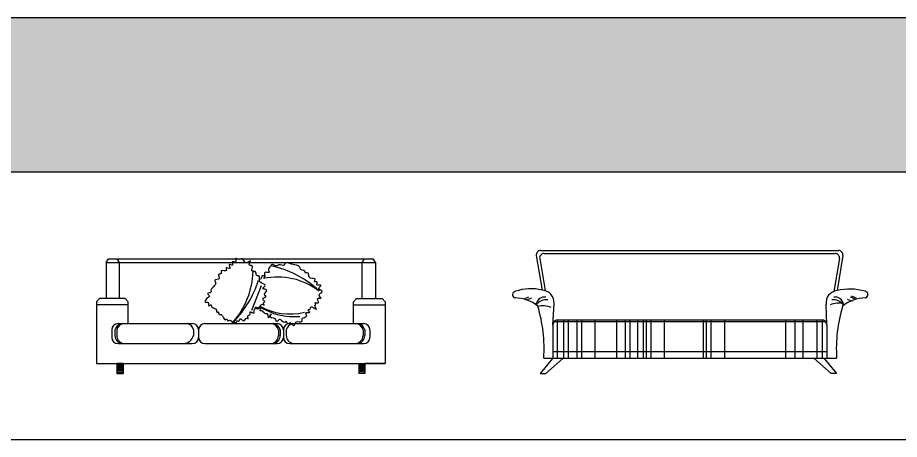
# Model space of a CAD drawing. Header units: millimetres. Extents: x 22852 to 54489, y 38200 to 53043.
# Drawn here: x 42752 to 48753, y 50174 to 53043 of the extents above; entities that cross this region are included whole.
import ezdxf

# ---------------------------------------------------------------- set-up
doc = ezdxf.new("R2010")
doc.units = ezdxf.units.MM
doc.layers.add('www.cad-blocks.net', color=7, linetype='Continuous')

# ---------------------------------------------------------------- blocks, each defined once
blk = doc.blocks.new('A$C49B53BEE')
for p, q in [((66.3, 755.4), (81.5, 780.9)), ((81.5, 780.9), (1883.4, 780.9)), ((157, 755.4), (141.3, 780.9)), ((1807.9, 755.4), (1823.6, 780.9)), ((1898.5, 755.4), (1883.4, 780.9)), ((66.3, 755.4), (66.3, 510.3)), ((66.3, 755.4), (1898.5, 755.4)), ((157, 510.3), (157, 755.4)), ((1807.9, 510.3), (1807.9, 755.4)), ((1898.5, 755.4), (1898.5, 510.3)), ((1144.9, 663.5), (1138.5, 646.7)), ((1119.5, 597.4), (1055, 429.4)), ((1511.9, 567), (1510.8, 564.2)), ((21.3, 510.3), (0, 489)), ((0, 489), (0, 68)), ((66.3, 510.3), (21.3, 510.3)), ((194.6, 510.3), (66.3, 510.3)), ((215.8, 489), (194.6, 510.3)), ((215.8, 340), (215.8, 489)), ((1749, 489), (1770.3, 510.3)), ((1749, 340), (1749, 489)), ((1770.3, 510.3), (1898.5, 510.3)), ((1898.5, 510.3), (1943.6, 510.3)), ((1943.6, 510.3), (1964.9, 489)), ((1964.9, 489), (1964.9, 68)), ((215.8, 467.8), (0, 467.8)), ((1749, 467.8), (1964.9, 467.8)), ((1749, 467.8), (1964.9, 467.8)), ((146.4, 340), (652, 340)), ((737, 340), (1229.7, 340)), ((1314.7, 340), (1818.4, 340)), ((103.9, 297.5), (103.9, 246.5)), ((125.3, 297.4), (125.3, 258.5)), ((137.6, 297.4), (137.6, 258.5)), ((660.8, 297.4), (660.8, 258.5)), ((694.5, 297.5), (694.5, 246.5)), ((694.5, 297.5), (694.5, 246.5)), ((694.5, 297.5), (694.5, 246.5)), ((694.5, 297.5), (694.5, 246.5)), ((1238.1, 297.4), (1238.1, 258.5)), ((1250.3, 297.4), (1250.3, 258.5)), ((1272.2, 297.5), (1272.2, 246.5)), ((1272.2, 297.5), (1272.2, 246.5)), ((1272.2, 297.5), (1272.2, 246.5)), ((1272.2, 297.5), (1272.2, 246.5)), ((1291.1, 297.4), (1291.1, 258.5)), ((1813.6, 297.4), (1813.6, 258.5)), ((1825.8, 297.4), (1825.8, 258.5)), ((1860.9, 297.5), (1860.9, 246.5)), ((146.4, 204), (652, 204)), ((737, 204), (1229.7, 204)), ((1314.7, 204), (1818.4, 204)), ((0, 68), (1964.9, 68)), ((0, 68), (138.4, 68)), ((138.4, 68), (138.4, 0)), ((180.9, 68), (138.4, 68)), ((180.9, 62), (138.4, 62)), ((180.9, 68), (180.9, 0)), ((1784, 68), (1784, 0)), ((1784, 68), (1826.5, 68)), ((1784, 62), (1826.5, 62)), ((1964.9, 68), (1826.5, 68)), ((1826.5, 68), (1826.5, 0)), ((180.9, 57.8), (138.4, 57.8)), ((180.9, 53.6), (138.4, 53.6)), ((180.9, 50.8), (138.4, 50.8)), ((180.9, 48.5), (138.4, 48.5)), ((180.9, 47.1), (138.4, 47.1)), ((180.9, 45.2), (138.4, 45.2)), ((180.9, 42), (138.4, 42)), ((180.9, 37.3), (138.4, 37.3)), ((180.9, 29.4), (138.4, 29.4)), ((180.9, 22), (138.4, 22)), ((180.9, 15.9), (138.4, 15.9)), ((180.9, 5.7), (138.4, 5.7)), ((1784, 57.8), (1826.5, 57.8)), ((1784, 53.6), (1826.5, 53.6)), ((1784, 50.8), (1826.5, 50.8)), ((1784, 48.5), (1826.5, 48.5)), ((1784, 47.1), (1826.5, 47.1)), ((1784, 45.2), (1826.5, 45.2)), ((1784, 42), (1826.5, 42)), ((1784, 37.3), (1826.5, 37.3)), ((1784, 29.4), (1826.5, 29.4)), ((1784, 22), (1826.5, 22)), ((1784, 15.9), (1826.5, 15.9)), ((1784, 5.7), (1826.5, 5.7)), ((138.4, 0), (180.9, 0)), ((1826.5, 0), (1784, 0))]:
    blk.add_line(p, q)
for centre, radius, start, end in [((1063.4, 97), 647.6, 45.63917, 79.15682), ((510.2, 713.1), 555.1, 319.65182, 358.00179), ((425.2, 850.4), 710.6, 315.64431, 342.45224), ((1234.5, 198.7), 458.2, 52.0559, 102.34372), ((1341.8, 810.2), 422.6, 236.86268, 275.59103), ((1315.7, 825.6), 420.2, 240.95524, 283.66404), ((146.4, 297.5), 42.5, 90, 180), ((179.6, 285.6), 55.5, 101.20453, 167.68781), ((193.2, 284.2), 57.2, 102.28089, 166.61145), ((605.3, 284.2), 57.2, 13.38855, 77.71911), ((652, 297.5), 42.5, 0, 90), ((737, 297.5), 42.5, 90, 180), ((1182.5, 284.2), 57.2, 13.38855, 77.71911), ((1196.1, 285.6), 55.5, 12.31219, 78.79547), ((1229.7, 297.5), 42.5, 0, 90), ((1314.7, 297.5), 42.5, 90, 180), ((1345.4, 285.6), 55.5, 101.20453, 167.68781), ((1758, 284.2), 57.2, 13.38855, 77.71911), ((1771.6, 285.6), 55.5, 12.31219, 78.79547), ((1818.4, 297.5), 42.5, 0, 90), ((146.4, 246.5), 42.5, 180, 270), ((183.2, 260.8), 57.9, 182.28728, 258.60183), ((195.5, 260.8), 57.9, 182.28728, 258.60183), ((584.3, 284), 80.7, 277.20633, 341.52605), ((652, 246.5), 42.5, 270, 0), ((737, 246.5), 42.5, 180, 270), ((1180.2, 260.8), 57.9, 281.39817, 357.71272), ((1192.5, 260.8), 57.9, 281.39817, 357.71272), ((1229.7, 246.5), 42.5, 270, 0), ((1314.7, 246.5), 42.5, 180, 270), ((1349, 260.8), 57.9, 182.28728, 258.60183), ((1755.7, 260.8), 57.9, 281.39817, 357.71272), ((1767.9, 260.8), 57.9, 281.39817, 357.71272), ((1818.4, 246.5), 42.5, 270, 0)]:
    blk.add_arc(centre, radius, start, end)
for points, knots in [([(935.2, 353.8), (942.1, 349.6), (953.7, 342.5), (955, 365), (971.4, 349.6), (975.2, 392.1), (1006.5, 339), (1014.3, 384.3), (1039.1, 365.1), (1020.6, 399.4), (1051, 394.2), (1037.4, 433.7), (1080, 395.4), (1069.5, 435), (1081.5, 443.3), (1080.8, 459.2), (1112.1, 432.9), (1112.6, 486.3), (1149.8, 458.4), (1129, 481.9), (1154.5, 490.9), (1110.1, 508.9), (1169, 527.2), (1126.5, 532.6), (1181.1, 577.5), (1116.4, 570.9), (1172.4, 612.5), (1090.5, 610.9), (1118.6, 668.3), (1081.9, 663.6), (1089.8, 702), (1042.7, 690), (1073.6, 739), (1027.9, 732.1), (1061.3, 785.7), (1007.1, 730.7), (998.4, 797.7), (971.8, 768.4), (937.2, 797.9), (957.1, 747), (913.8, 771.2), (935.2, 726.2), (888.1, 757.5), (923.5, 699.7), (870.8, 731.7), (897, 684.8), (837.9, 715.1), (855.9, 674.7), (818.1, 679.8), (852.8, 636.8), (790.6, 644.1), (819.4, 613.2), (800.4, 598.5), (789.6, 583.8), (774.7, 571.8), (784.3, 547.4), (741.1, 550.4), (774.3, 528.9), (752, 514.8), (723.3, 479.9), (767.1, 491.7), (759.3, 447.2), (779.9, 478.3), (783.5, 437.6), (822.7, 448.4), (814, 412.1), (833.1, 426.6), (828.5, 395.7), (864.1, 412.4), (866, 348.5), (890.3, 380.9), (889.3, 350.2), (915.9, 376.2), (933.2, 325.7), (934.2, 348.2), (934.5, 355.3)], [0, 0, 0, 0, 19.855937, 33.033658, 43.530649, 66.430938, 100.947114, 129.707794, 141.516908, 166.155534, 181.950823, 206.129302, 233.684186, 267.87672, 270.809155, 282.610131, 303.767407, 343.71552, 363.397519, 381.043584, 395.16723, 419.250714, 455.616713, 467.425969, 513.393584, 541.072835, 573.218755, 624.171346, 670.053769, 684.72345, 718.113362, 743.352276, 782.340681, 803.375708, 836.573632, 872.75716, 919.694919, 941.048125, 971.482404, 999.26873, 1024.16294, 1048.271794, 1073.510721, 1105.230297, 1134.832438, 1155.978895, 1195.946243, 1217.927564, 1238.41783, 1269.006039, 1307.045255, 1331.230119, 1356.690126, 1372.038784, 1397.498845, 1412.847504, 1439.761456, 1464.162598, 1474.149626, 1519.66742, 1541.026893, 1569.095397, 1585.527589, 1606.017909, 1649.296622, 1665.728746, 1675.973933, 1697.325722, 1713.921906, 1766.168806, 1778.541338, 1796.187467, 1814.030169, 1852.28133, 1869.775773, 1869.775773, 1869.775773, 1869.775773]), ([(1317.4, 346.9), (1329.8, 334.9), (1350.8, 314.5), (1351.7, 367.7), (1406.3, 338.3), (1395.3, 377.6), (1412.3, 379.6), (1420.5, 385.5), (1436.5, 394.4), (1411, 421.7), (1470.5, 409.4), (1425.2, 436.5), (1460.4, 433.8), (1449.8, 473.8), (1518.9, 413.9), (1478.2, 465.3), (1495.8, 471.6), (1479.8, 488.6), (1526.8, 471.5), (1487.6, 520.9), (1544, 506), (1495.5, 538.7), (1560.4, 561.4), (1493.9, 574), (1546.6, 610.1), (1488.3, 593.1), (1511.7, 628.9), (1474.5, 618.8), (1499.8, 652.3), (1455.8, 642.2), (1441.7, 663.2), (1446.3, 691), (1418.5, 681.6), (1420.9, 703.9), (1388.2, 699.3), (1383.3, 740.3), (1340, 739.4), (1316, 748.9), (1308.3, 751.9)], [0, 0, 0, 0, 39.743322, 67.31012, 113.077874, 138.300061, 146.699536, 164.345695, 176.07526, 198.639537, 229.237816, 252.706676, 272.206847, 290.750502, 338.005579, 372.927199, 377.655896, 389.748282, 412.661102, 445.525493, 471.927926, 499.22533, 539.042198, 573.481806, 603.065334, 634.252944, 654.609487, 675.968944, 694.372871, 731.322609, 754.271337, 776.835684, 799.486126, 805.350934, 840.996138, 862.349344, 924.01959, 952.916363, 952.916363, 952.916363, 952.916363]), ([(1318.3, 346.4), (1311, 341.1), (1296.8, 330.7), (1294.3, 365.6), (1272.8, 332.3), (1251.8, 386.4), (1224.4, 342.5), (1217.1, 386.4), (1172.3, 371.5), (1194, 411.1), (1177, 393.5), (1168.6, 365.9), (1170.9, 412.2), (1140.1, 402.2), (1135.4, 434.4), (1106.8, 422.1), (1128.9, 460.6), (1091.2, 430.2), (1088.7, 443.4), (1089.2, 451.3)], [0, 0, 0, 0, 22.338342, 43.691444, 58.985584, 104.077238, 129.542241, 158.344397, 192.48509, 214.929812, 229.053458, 248.896021, 280.645742, 296.875284, 332.974183, 344.70855, 367.344143, 395.232169, 415.904895, 415.904895, 415.904895, 415.904895])]:
    blk.add_open_spline(points, degree=3, knots=knots)
blk.add_spline([(1308.3, 751.9), (1280.4, 747.1), (1276.8, 738.5), (1241.3, 741), (1231.5, 734.9), (1208.2, 737.3), (1192.3, 742.2), (1185.3, 733.1), (1170.2, 704.3), (1176.4, 689.6), (1142.1, 685.9), (1144.9, 663.5), (1126.2, 665.2), (1123.7, 652.9), (1108.2, 639.5)], degree=3)
blk = doc.blocks.new('A$C3A822B61')
for p, q in [((162.2, 802.9), (201.4, 568.6)), ((162.2, 802.9), (201.4, 568.6)), ((185.5, 782.9), (222.1, 564.8)), ((185.5, 782.9), (222.1, 564.8)), ((191.8, 837.5), (2219, 837.5)), ((191.8, 837.5), (2219, 837.5)), ((215.1, 817.5), (2195.7, 817.5)), ((215.1, 817.5), (2195.7, 817.5)), ((2225.4, 782.9), (2187.9, 559.2)), ((2225.4, 782.9), (2187.9, 559.2)), ((2248.7, 802.9), (2209, 565)), ((2248.7, 802.9), (2209, 565)), ((110.2, 520.7), (75.7, 506.9)), ((110.2, 520.7), (75.7, 506.9)), ((128.8, 512.7), (94.3, 498.9)), ((128.8, 512.7), (94.3, 498.9)), ((2276.9, 506), (2311.4, 492.2)), ((2276.9, 506), (2311.4, 492.2)), ((2297.6, 523.2), (2332.1, 509.4)), ((2297.6, 523.2), (2332.1, 509.4)), ((2304.5, 530.1), (2339, 516.3)), ((2304.5, 530.1), (2339, 516.3)), ((275.4, 330.8), (283.6, 477.5)), ((275.4, 330.8), (283.6, 477.5)), ((2138.9, 335), (2134.5, 470.7)), ((2138.9, 335), (2134.5, 470.7)), ((303.8, 366.7), (2111.5, 366.7)), ((303.8, 366.7), (2111.5, 366.7)), ((304.9, 367.3), (304.9, 105.5)), ((304.9, 367.3), (304.9, 105.5)), ((347.9, 367.3), (347.9, 105.5)), ((347.9, 367.3), (347.9, 105.5)), ((379.2, 367.3), (379.2, 105.5)), ((379.2, 367.3), (379.2, 105.5)), ((437.9, 367.3), (437.9, 105.5)), ((437.9, 367.3), (437.9, 105.5)), ((469.2, 367.3), (469.2, 105.5)), ((469.2, 367.3), (469.2, 105.5)), ((561.1, 367.3), (561.1, 105.5)), ((561.1, 367.3), (561.1, 105.5)), ((708, 367.3), (708, 105.5)), ((708, 367.3), (708, 105.5)), ((766.7, 367.3), (766.7, 105.5)), ((766.7, 367.3), (766.7, 105.5)), ((798, 367.3), (798, 105.5)), ((798, 367.3), (798, 105.5)), ((851.4, 367.3), (851.4, 105.5)), ((851.4, 367.3), (851.4, 105.5)), ((889.9, 367.3), (889.9, 105.5)), ((889.9, 367.3), (889.9, 105.5)), ((910, 367.3), (910, 105.5)), ((910, 367.3), (910, 105.5)), ((941.3, 367.3), (941.3, 105.5)), ((941.3, 367.3), (941.3, 105.5)), ((1033.2, 367.3), (1033.2, 105.5)), ((1033.2, 367.3), (1033.2, 105.5)), ((1298.8, 367.3), (1298.8, 105.5)), ((1298.8, 367.3), (1298.8, 105.5)), ((1319, 367.3), (1319, 105.5)), ((1319, 367.3), (1319, 105.5)), ((1350.3, 367.3), (1350.3, 105.5)), ((1350.3, 367.3), (1350.3, 105.5)), ((1442.2, 367.3), (1442.2, 105.5)), ((1442.2, 367.3), (1442.2, 105.5)), ((1857.4, 367.3), (1857.4, 105.5)), ((1857.4, 367.3), (1857.4, 105.5)), ((1922, 367.3), (1922, 105.5)), ((1922, 367.3), (1922, 105.5)), ((1976.7, 367.3), (1976.7, 105.5)), ((1976.7, 367.3), (1976.7, 105.5)), ((2070.6, 367.3), (2070.6, 105.5)), ((2070.6, 367.3), (2070.6, 105.5)), ((2107.7, 367.3), (2107.7, 105.5)), ((2107.7, 367.3), (2107.7, 105.5)), ((275.4, 330.8), (275.4, 105.1)), ((275.4, 330.8), (275.4, 105.1)), ((284, 354.7), (2130.4, 354.7)), ((284, 354.7), (2130.4, 354.7)), ((2138.9, 335), (2138.9, 105)), ((2138.9, 335), (2138.9, 105)), ((275.4, 150.4), (2138.9, 150.4)), ((275.4, 150.4), (2138.9, 150.4)), ((273.2, 103), (189.2, 0)), ((273.2, 103), (189.2, 0)), ((213.4, 104.9), (250.1, 104.9)), ((213.4, 104.9), (250.1, 104.9)), ((226.2, 0), (343.2, 103)), ((226.2, 0), (343.2, 103)), ((250.1, 105.1), (2206.1, 104.9)), ((250.1, 105.1), (2206.1, 104.9)), ((2169.3, 0), (2052.3, 103)), ((2169.3, 0), (2052.3, 103)), ((2122.3, 103), (2206.3, 0)), ((2122.3, 103), (2206.3, 0)), ((189.2, 0), (226.2, 0)), ((189.2, 0), (226.2, 0)), ((2206.3, 0), (2169.3, 0)), ((2206.3, 0), (2169.3, 0))]:
    blk.add_line(p, q)
for centre, radius, start, end in [((191.8, 807.5), 30, 90, 188.7352), ((191.8, 807.5), 30, 90, 188.7352), ((215.1, 787.5), 30, 90, 188.7352), ((215.1, 787.5), 30, 90, 188.7352), ((2195.7, 787.5), 30, 351.2648, 90), ((2195.7, 787.5), 30, 351.2648, 90), ((2219, 807.5), 30, 351.2648, 90), ((2219, 807.5), 30, 351.2648, 90), ((22.6, 537.4), 22.7, 96.95635, 257.28258), ((22.6, 537.4), 22.7, 96.95635, 257.28258), ((126.1, 240.6), 336.5, 77.06475, 108.39426), ((126.1, 240.6), 336.5, 77.06475, 108.39426), ((196.1, 481.2), 87.5, 357.57767, 86.53299), ((196.1, 481.2), 87.5, 357.57767, 86.53299), ((2217.6, 481.7), 83.8, 95.86666, 187.5065), ((2217.6, 481.7), 83.8, 95.86666, 187.5065), ((2294.8, 210.2), 365.1, 73.32997, 103.59904), ((2294.8, 210.2), 365.1, 73.32997, 103.59904), ((2396.8, 537.4), 22.7, 282.71742, 83.04365), ((2396.8, 537.4), 22.7, 282.71742, 83.04365), ((14.6, 262.9), 252.4, 51.27155, 89.30966), ((14.6, 262.9), 252.4, 51.27155, 89.30966), ((218, 463.2), 57.3, 80.52293, 168.20213), ((218, 463.2), 57.3, 80.52293, 168.20213), ((231.6, 416.3), 86.8, 83.58394, 143.38537), ((231.6, 416.3), 86.8, 83.58394, 143.38537), ((2183.1, 416.3), 86.8, 36.61463, 96.41606), ((2183.1, 416.3), 86.8, 36.61463, 96.41606), ((2196.6, 463.2), 57.3, 11.79787, 99.47707), ((2196.6, 463.2), 57.3, 11.79787, 99.47707), ((2404.9, 262.9), 252.4, 90.69034, 128.72845), ((2404.9, 262.9), 252.4, 90.69034, 128.72845), ((-799, 168.2), 1014.3, 356.42538, 16.70952), ((-799, 168.2), 1014.3, 356.42538, 16.70952), ((209.1, 331.3), 129.9, 65.34141, 105.86697), ((209.1, 331.3), 129.9, 65.34141, 105.86697), ((2217.2, 350), 129.9, 74.13303, 114.65859), ((2217.2, 350), 129.9, 74.13303, 114.65859), ((3218.4, 168.2), 1014.3, 163.29048, 183.57462), ((3218.4, 168.2), 1014.3, 163.29048, 183.57462), ((312, 331.1), 36.6, 102.63452, 180.41314), ((312, 331.1), 36.6, 102.63452, 180.41314), ((2101.8, 330.6), 37.3, 6.72294, 75.515), ((2101.8, 330.6), 37.3, 6.72294, 75.515)]:
    blk.add_arc(centre, radius, start, end)
blk = doc.blocks.new('FORMAT')
at = {"true_color": 0x546d8e}
h = blk.add_hatch(color=155, dxfattribs=at)
h.set_gradient(color1=(68, 68, 68), color2=(84, 109, 142), tint=1)
h.paths.add_polyline_path([(26581.4, 53043.5), (26581.4, 51995.5), (54489.3, 51995.5), (54489.3, 53043.5)])
at = {"color": 155, "true_color": 0x546d8e}
for p, q in [((26581.4, 53043.5), (54489.3, 53043.5)), ((26581.4, 51995.5), (54489.3, 51995.5)), ((26581.4, 51995.5), (54489.3, 51995.5)), ((26581.4, 50174.5), (54489.3, 50174.5))]:
    blk.add_line(p, q, dxfattribs=at)

msp = doc.modelspace()

# ---------------------------------------------------------------- block references
for name, p in [('A$C3A822B61', (46119.9, 50621.6)), ('A$C49B53BEE', (43289.3, 50621.6))]:
    msp.add_blockref(name, p)
at = {"layer": 'www.cad-blocks.net'}
msp.add_blockref('FORMAT', (0, 0), dxfattribs=at)

doc.saveas('drawing.dxf')
